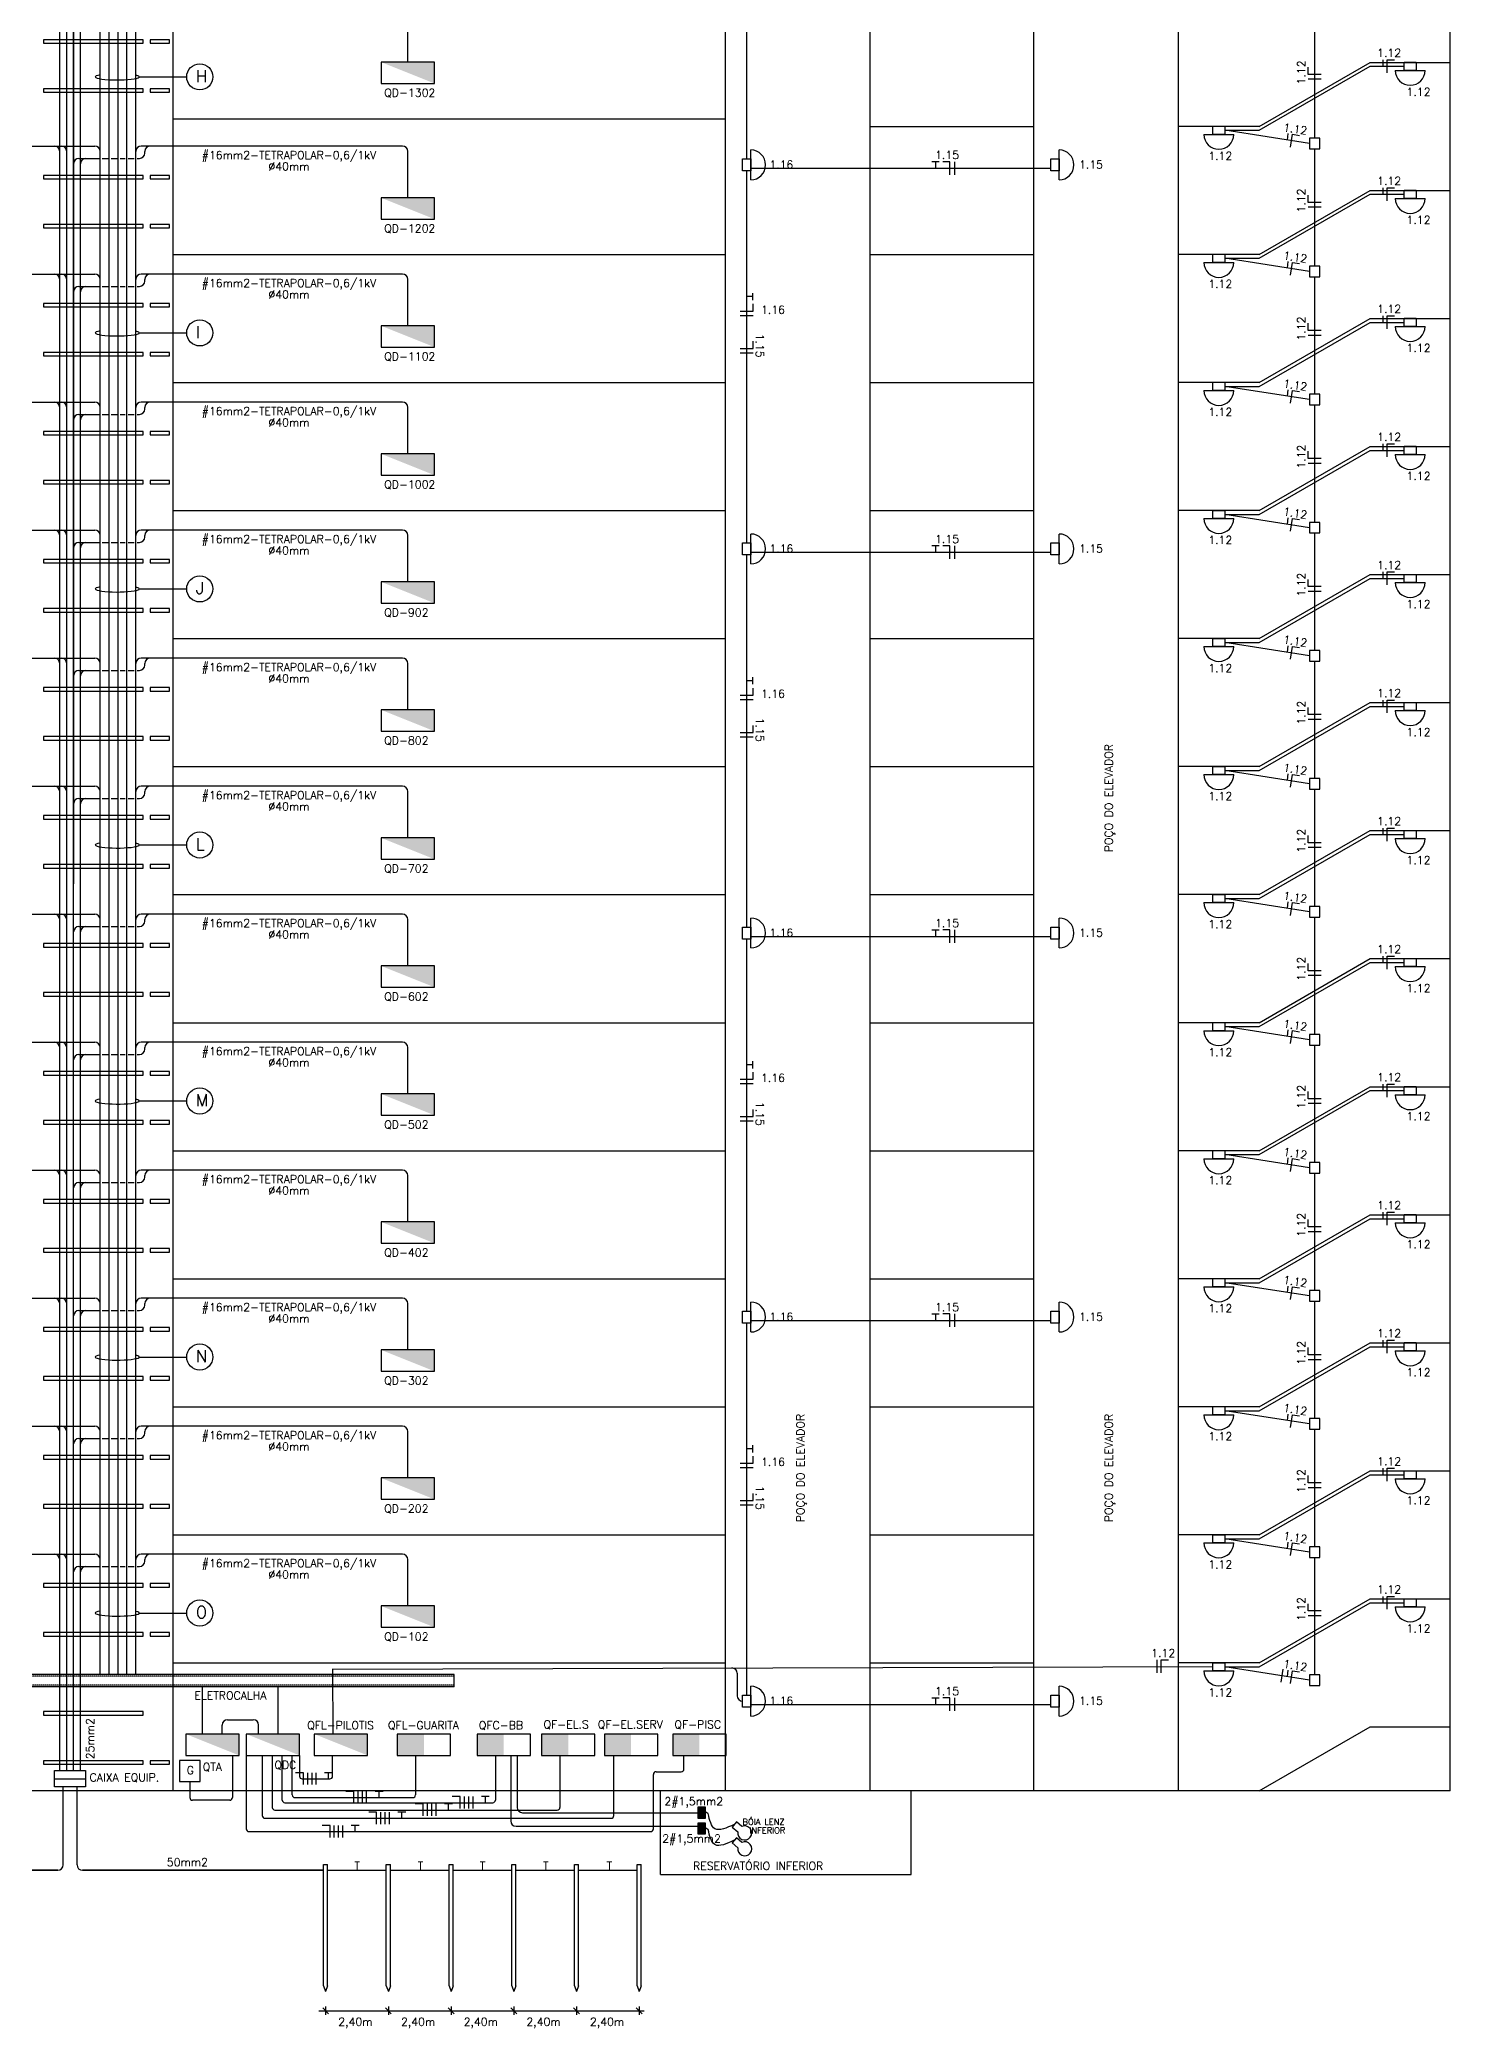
# Model space of a CAD drawing. Header units: millimetres. Extents: x -51529 to -574, y -54954 to 20636.
# Drawn here: x -27025 to -574, y -54954 to -17675 of the extents above; entities that cross this region are included whole.
import ezdxf
from ezdxf.enums import TextEntityAlignment as Align

# ---------------------------------------------------------------- set-up
doc = ezdxf.new("R2010")
doc.units = ezdxf.units.MM
doc.header["$LTSCALE"] = 4
doc.header["$MEASUREMENT"] = 0
doc.linetypes.add('HIDDEN', pattern=[0.375, 0.25, -0.125])
for name, color, linetype in [('BASE', 1, 'CONTINUOUS'), ('ELETRODUTO-ELETRICA', 5, 'CONTINUOUS'), ('FIAÇÃO', 110, 'CONTINUOUS'), ('SIMBOLOGIA', 3, 'CONTINUOUS'), ('SIMBOLOGIA-ELETRICAS', 3, 'CONTINUOUS'), ('TEXTO', 110, 'CONTINUOUS')]:
    doc.layers.add(name, color=color, linetype=linetype)
doc.styles.add('REGUA60', font='SIMPLEX', dxfattribs={"height": 75})
doc.styles.add('ROMANS', font='romans.shx', dxfattribs={"bigfont": '@extfont2.shx'})

# ---------------------------------------------------------------- blocks, each defined once
blk = doc.blocks.new('*U12')
at = {"layer": 'ELETRODUTO-ELETRICA', "ltscale": 0.0001}
blk.add_line((102, -1101), (102, 1101), dxfattribs=at)
at = {"layer": 'TEXTO'}
blk.add_line((-19, 10), (224, 10), dxfattribs=at)
blk.add_lwpolyline([(224, 95), (-19, 95), (-19, 231)], dxfattribs=at)
at = {"layer": 'TEXTO', "style": 'REGUA60'}
blk.add_text('1.12', height=150, rotation=90, dxfattribs=at).set_placement((-74, -94))
blk = doc.blocks.new('*U13')
at = {"layer": 'ELETRODUTO-ELETRICA', "color": 0, "linetype": 'ByBlock', "lineweight": -2, "transparency": 16777216}
for p in [(0, 28806.5496), (0, 26406.0038), (0, 24005.458), (0, 21604.9122), (0, 19204.3664), (0, 16803.8206), (0, 14403.2748), (0, 12002.729), (0, 9602.1832), (0, 7201.6374), (0, 4801.0916), (0, 2400.5458), (0, 0)]:
    blk.add_blockref('*U12', p, dxfattribs=at)
blk = doc.blocks.new('*U16')
at = {"layer": 'TEXTO'}
blk.add_line((21, -164), (-223, -164), dxfattribs=at)
blk.add_lwpolyline([(-223, -78), (21, -78), (21, 57)], dxfattribs=at)
at = {"layer": 'TEXTO', "style": 'REGUA60'}
blk.add_text('1.15', height=150, rotation=270, dxfattribs=at).set_placement((73, 200))
blk = doc.blocks.new('*U17')
at = {"layer": 'ELETRODUTO-ELETRICA', "color": 0, "linetype": 'ByBlock', "lineweight": -2, "transparency": 16777216}
for p in [(0, 21600), (0, 14400), (0, 7200), (0, 0)]:
    blk.add_blockref('*U16', p, dxfattribs=at)

msp = doc.modelspace()

# ---------------------------------------------------------------- hatches: boundary and pattern name
at = {"layer": 'SIMBOLOGIA-ELETRICAS'}
h = msp.add_hatch(color=256, dxfattribs=at)
h.paths.add_polyline_path([(-14681, -50812), (-14612, -50812), (-14612, -51015), (-14681, -51015)])
h.paths.add_polyline_path([(-14612, -50812), (-14543, -50812), (-14543, -51015), (-14612, -51015)])
h = msp.add_hatch(color=256, dxfattribs=at)
h.paths.add_polyline_path([(-14681, -51110), (-14612, -51110), (-14612, -51312), (-14681, -51312)])
h.paths.add_polyline_path([(-14612, -51110), (-14543, -51110), (-14543, -51312), (-14612, -51312)])

# ---------------------------------------------------------------- linework, layer by layer
at = {"layer": 'BASE'}
for p, q in [((-24521, -50502), (-24521, 16698)), ((-14165, -50502), (-14165, 16698)), ((-11453, -50502), (-11453, 16698)), ((-8383, -50502), (-8383, 16698)), ((-5672, -50502), (-5672, 16698)), ((-574, -50502), (-574, 16698)), ((-4155, -19302), (-2077, -18102)), ((-2077, -18102), (-574, -18102)), ((-24521, -19158), (-14165, -19158)), ((-11453, -19302), (-8383, -19302)), ((-4155, -19302), (-5672, -19302)), ((-4155, -21702), (-2077, -20502)), ((-2077, -20502), (-574, -20502)), ((-24521, -21702), (-14165, -21702)), ((-11453, -21702), (-8383, -21702)), ((-4155, -21702), (-5672, -21702)), ((-4155, -24102), (-2077, -22902)), ((-2077, -22902), (-574, -22902)), ((-24521, -24102), (-14165, -24102)), ((-24521, -24102), (-14165, -24102)), ((-11453, -24102), (-8383, -24102)), ((-4155, -24102), (-5672, -24102)), ((-4155, -26502), (-2077, -25302)), ((-2077, -25302), (-574, -25302)), ((-24521, -26502), (-14165, -26502)), ((-11453, -26502), (-8383, -26502)), ((-4155, -26502), (-5672, -26502)), ((-4155, -28902), (-2077, -27702)), ((-2077, -27702), (-574, -27702)), ((-24521, -28902), (-14165, -28902)), ((-24521, -28902), (-14165, -28902)), ((-11453, -28902), (-8383, -28902)), ((-4155, -28902), (-5672, -28902)), ((-4155, -31302), (-2077, -30102)), ((-2077, -30102), (-574, -30102)), ((-24521, -31302), (-14165, -31302)), ((-11453, -31302), (-8383, -31302)), ((-4155, -31302), (-5672, -31302)), ((-4155, -33702), (-2077, -32502)), ((-2077, -32502), (-574, -32502)), ((-24521, -33702), (-14165, -33702)), ((-24521, -33702), (-14165, -33702)), ((-11453, -33702), (-8383, -33702)), ((-4155, -33702), (-5672, -33702)), ((-4155, -36102), (-2077, -34902)), ((-2077, -34902), (-574, -34902)), ((-24521, -36102), (-14165, -36102)), ((-11453, -36102), (-8383, -36102)), ((-4155, -36102), (-5672, -36102)), ((-4155, -38502), (-2077, -37302)), ((-2077, -37302), (-574, -37302)), ((-24521, -38502), (-14165, -38502)), ((-24521, -38502), (-14165, -38502)), ((-11453, -38502), (-8383, -38502)), ((-4155, -38502), (-5672, -38502)), ((-4155, -40902), (-2077, -39702)), ((-2077, -39702), (-574, -39702)), ((-24521, -40902), (-14165, -40902)), ((-11453, -40902), (-8383, -40902)), ((-4155, -40902), (-5672, -40902)), ((-4155, -43302), (-2077, -42102)), ((-2077, -42102), (-574, -42102)), ((-24521, -43302), (-14165, -43302)), ((-11453, -43302), (-8383, -43302)), ((-4155, -43302), (-5672, -43302)), ((-4155, -45702), (-2077, -44502)), ((-2077, -44502), (-574, -44502)), ((-24521, -45702), (-14165, -45702)), ((-11453, -45702), (-8383, -45702)), ((-4155, -45702), (-5672, -45702)), ((-4155, -48102), (-2077, -46902)), ((-2077, -46902), (-574, -46902)), ((-24521, -48102), (-14165, -48102)), ((-11453, -48102), (-8383, -48102)), ((-4155, -48102), (-5672, -48102)), ((-4155, -50502), (-2077, -49302)), ((-2077, -49302), (-574, -49302)), ((-574, -50502), (-41569, -50502)), ((-15382, -52070), (-15382, -50502)), ((-10682, -52070), (-10682, -50502)), ((-15382, -52070), (-10682, -52070))]:
    msp.add_line(p, q, dxfattribs=at)
for points in [[(-26957, -17740), (-25085, -17740), (-25085, -17675), (-26957, -17675)], [(-24953, -17740), (-24591, -17740), (-24591, -17675), (-24953, -17675)], [(-26957, -18659), (-25085, -18659), (-25085, -18594), (-26957, -18594)], [(-24953, -18659), (-24591, -18659), (-24591, -18594), (-24953, -18594)], [(-26957, -20284), (-25085, -20284), (-25085, -20219), (-26957, -20219)], [(-24953, -20284), (-24591, -20284), (-24591, -20219), (-24953, -20219)], [(-26957, -21203), (-25085, -21203), (-25085, -21138), (-26957, -21138)], [(-24953, -21203), (-24591, -21203), (-24591, -21138), (-24953, -21138)], [(-26957, -22684), (-25085, -22684), (-25085, -22619), (-26957, -22619)], [(-24953, -22684), (-24591, -22684), (-24591, -22619), (-24953, -22619)], [(-26957, -23603), (-25085, -23603), (-25085, -23538), (-26957, -23538)], [(-24953, -23603), (-24591, -23603), (-24591, -23538), (-24953, -23538)], [(-26957, -25084), (-25085, -25084), (-25085, -25019), (-26957, -25019)], [(-24953, -25084), (-24591, -25084), (-24591, -25019), (-24953, -25019)], [(-26957, -26003), (-25085, -26003), (-25085, -25938), (-26957, -25938)], [(-24953, -26003), (-24591, -26003), (-24591, -25938), (-24953, -25938)], [(-26957, -27484), (-25085, -27484), (-25085, -27419), (-26957, -27419)], [(-24953, -27484), (-24591, -27484), (-24591, -27419), (-24953, -27419)], [(-26957, -28403), (-25085, -28403), (-25085, -28338), (-26957, -28338)], [(-24953, -28403), (-24591, -28403), (-24591, -28338), (-24953, -28338)], [(-26957, -29884), (-25085, -29884), (-25085, -29819), (-26957, -29819)], [(-24953, -29884), (-24591, -29884), (-24591, -29819), (-24953, -29819)], [(-26957, -30803), (-25085, -30803), (-25085, -30738), (-26957, -30738)], [(-24953, -30803), (-24591, -30803), (-24591, -30738), (-24953, -30738)], [(-26957, -32284), (-25085, -32284), (-25085, -32219), (-26957, -32219)], [(-24953, -32284), (-24591, -32284), (-24591, -32219), (-24953, -32219)], [(-26957, -33203), (-25085, -33203), (-25085, -33138), (-26957, -33138)], [(-24953, -33203), (-24591, -33203), (-24591, -33138), (-24953, -33138)], [(-26957, -34684), (-25085, -34684), (-25085, -34619), (-26957, -34619)], [(-24953, -34684), (-24591, -34684), (-24591, -34619), (-24953, -34619)], [(-26957, -35603), (-25085, -35603), (-25085, -35538), (-26957, -35538)], [(-24953, -35603), (-24591, -35603), (-24591, -35538), (-24953, -35538)], [(-26957, -37084), (-25085, -37084), (-25085, -37019), (-26957, -37019)], [(-24953, -37084), (-24591, -37084), (-24591, -37019), (-24953, -37019)], [(-26957, -38003), (-25085, -38003), (-25085, -37938), (-26957, -37938)], [(-24953, -38003), (-24591, -38003), (-24591, -37938), (-24953, -37938)], [(-26957, -39484), (-25085, -39484), (-25085, -39419), (-26957, -39419)], [(-24953, -39484), (-24591, -39484), (-24591, -39419), (-24953, -39419)], [(-26957, -40403), (-25085, -40403), (-25085, -40338), (-26957, -40338)], [(-24953, -40403), (-24591, -40403), (-24591, -40338), (-24953, -40338)], [(-26957, -41884), (-25085, -41884), (-25085, -41819), (-26957, -41819)], [(-24953, -41884), (-24591, -41884), (-24591, -41819), (-24953, -41819)], [(-26957, -42803), (-25085, -42803), (-25085, -42738), (-26957, -42738)], [(-24953, -42803), (-24591, -42803), (-24591, -42738), (-24953, -42738)], [(-26957, -44284), (-25085, -44284), (-25085, -44219), (-26957, -44219)], [(-24953, -44284), (-24591, -44284), (-24591, -44219), (-24953, -44219)], [(-26957, -45203), (-25085, -45203), (-25085, -45138), (-26957, -45138)], [(-24953, -45203), (-24591, -45203), (-24591, -45138), (-24953, -45138)], [(-26957, -46684), (-25085, -46684), (-25085, -46619), (-26957, -46619)], [(-24953, -46684), (-24591, -46684), (-24591, -46619), (-24953, -46619)], [(-26957, -47603), (-25085, -47603), (-25085, -47538), (-26957, -47538)], [(-24953, -47603), (-24591, -47603), (-24591, -47538), (-24953, -47538)], [(-26957, -49084), (-25085, -49084), (-25085, -49019), (-26957, -49019)], [(-26957, -50003), (-25085, -50003), (-25085, -49938), (-26957, -49938)], [(-24953, -50003), (-24591, -50003), (-24591, -49938), (-24953, -49938)]]:
    msp.add_lwpolyline(points, close=True, dxfattribs=at)
at = {"layer": 'ELETRODUTO-ELETRICA'}
for p, q in [((-25552, -48324), (-25555, 19098)), ((-25395, -48324), (-25395, 18786)), ((-26651, -50123), (-26651, 16122)), ((-26520, -50123), (-26520, 16016)), ((-25892, -48324), (-25892, 13833)), ((-25224, -48324), (-25224, 13833)), ((-26390, -47723), (-26390, 13602)), ((-26260, -50123), (-26260, 13602)), ((-25722, -48324), (-25722, 13702)), ((-26390, -50123), (-26385, 11234)), ((-13769, -12934), (-13769, -19909)), ((-20122, -18094), (-20122, -17223)), ((-31392, -19667), (-25992, -19667)), ((-20222, -19667), (-25124, -19667)), ((-26290, -19898), (-25913, -19898)), ((-25856, -19898), (-25743, -19898)), ((-25686, -19898), (-25573, -19898)), ((-25516, -19898), (-25422, -19898)), ((-25366, -19898), (-25253, -19898)), ((-25198, -19898), (-25154, -19898)), ((-25054, -19798), (-25054, -19767)), ((-20122, -20638), (-20122, -19767)), ((-13769, -20134), (-13769, -27109)), ((-31392, -22067), (-25992, -22067)), ((-26290, -22298), (-25913, -22298)), ((-25856, -22298), (-25743, -22298)), ((-25686, -22298), (-25573, -22298)), ((-25516, -22298), (-25422, -22298)), ((-25366, -22298), (-25253, -22298)), ((-25198, -22298), (-25154, -22298)), ((-20222, -22067), (-25124, -22067)), ((-25054, -22198), (-25054, -22167)), ((-20122, -23038), (-20122, -22167)), ((-31392, -24467), (-25992, -24467)), ((-20222, -24467), (-25124, -24467)), ((-25054, -24598), (-25054, -24567)), ((-20122, -25438), (-20122, -24567)), ((-26290, -24698), (-25913, -24698)), ((-25856, -24698), (-25743, -24698)), ((-25686, -24698), (-25573, -24698)), ((-25516, -24698), (-25422, -24698)), ((-25366, -24698), (-25253, -24698)), ((-25198, -24698), (-25154, -24698)), ((-31392, -26867), (-25992, -26867)), ((-26290, -27098), (-25913, -27098)), ((-25856, -27098), (-25743, -27098)), ((-25686, -27098), (-25573, -27098)), ((-25516, -27098), (-25422, -27098)), ((-25366, -27098), (-25253, -27098)), ((-25198, -27098), (-25154, -27098)), ((-20222, -26867), (-25124, -26867)), ((-25054, -26998), (-25054, -26967)), ((-20122, -27838), (-20122, -26967)), ((-13769, -27334), (-13769, -34309)), ((-31392, -29267), (-25992, -29267)), ((-20222, -29267), (-25124, -29267)), ((-25054, -29398), (-25054, -29367)), ((-20122, -30238), (-20122, -29367)), ((-26290, -29498), (-25913, -29498)), ((-25856, -29498), (-25743, -29498)), ((-25686, -29498), (-25573, -29498)), ((-25516, -29498), (-25422, -29498)), ((-25366, -29498), (-25253, -29498)), ((-25198, -29498), (-25154, -29498)), ((-31392, -31667), (-25992, -31667)), ((-20222, -31667), (-25124, -31667)), ((-26290, -31898), (-25913, -31898)), ((-25856, -31898), (-25743, -31898)), ((-25686, -31898), (-25573, -31898)), ((-25516, -31898), (-25422, -31898)), ((-25366, -31898), (-25253, -31898)), ((-25198, -31898), (-25154, -31898)), ((-25054, -31798), (-25054, -31767)), ((-20122, -32638), (-20122, -31767)), ((-31392, -34067), (-25992, -34067)), ((-20222, -34067), (-25124, -34067)), ((-25054, -34198), (-25054, -34167)), ((-20122, -35038), (-20122, -34167)), ((-26290, -34298), (-25913, -34298)), ((-25856, -34298), (-25743, -34298)), ((-25686, -34298), (-25573, -34298)), ((-25516, -34298), (-25422, -34298)), ((-25366, -34298), (-25253, -34298)), ((-25198, -34298), (-25154, -34298)), ((-13769, -34534), (-13769, -41509)), ((-31392, -36467), (-25992, -36467)), ((-20222, -36467), (-25124, -36467)), ((-26290, -36698), (-25913, -36698)), ((-25856, -36698), (-25743, -36698)), ((-25686, -36698), (-25573, -36698)), ((-25516, -36698), (-25422, -36698)), ((-25366, -36698), (-25253, -36698)), ((-25198, -36698), (-25154, -36698)), ((-25054, -36598), (-25054, -36567)), ((-20122, -37438), (-20122, -36567)), ((-31392, -38867), (-25992, -38867)), ((-26290, -39098), (-25913, -39098)), ((-25856, -39098), (-25743, -39098)), ((-25686, -39098), (-25573, -39098)), ((-25516, -39098), (-25422, -39098)), ((-25366, -39098), (-25253, -39098)), ((-25198, -39098), (-25154, -39098)), ((-20222, -38867), (-25124, -38867)), ((-25054, -38998), (-25054, -38967)), ((-20122, -39838), (-20122, -38967)), ((-31392, -41267), (-25992, -41267)), ((-20222, -41267), (-25124, -41267)), ((-25054, -41398), (-25054, -41367)), ((-20122, -42238), (-20122, -41367)), ((-26290, -41498), (-25913, -41498)), ((-25856, -41498), (-25743, -41498)), ((-25686, -41498), (-25573, -41498)), ((-25516, -41498), (-25422, -41498)), ((-25366, -41498), (-25253, -41498)), ((-25198, -41498), (-25154, -41498)), ((-13769, -41734), (-13769, -48709)), ((-31392, -43667), (-25992, -43667)), ((-26290, -43898), (-25913, -43898)), ((-25856, -43898), (-25743, -43898)), ((-25686, -43898), (-25573, -43898)), ((-25516, -43898), (-25422, -43898)), ((-25366, -43898), (-25253, -43898)), ((-25198, -43898), (-25154, -43898)), ((-20222, -43667), (-25124, -43667)), ((-25054, -43798), (-25054, -43767)), ((-20122, -44638), (-20122, -43767)), ((-31392, -46067), (-25992, -46067)), ((-20222, -46067), (-25124, -46067)), ((-25054, -46198), (-25054, -46167)), ((-20122, -47038), (-20122, -46167)), ((-26290, -46298), (-25913, -46298)), ((-25856, -46298), (-25743, -46298)), ((-25686, -46298), (-25573, -46298)), ((-25516, -46298), (-25422, -46298)), ((-25366, -46298), (-25253, -46298)), ((-25198, -46298), (-25154, -46298)), ((-5026, -48178), (-21528, -48227)), ((-23970, -49438), (-23970, -48554)), ((-22554, -49438), (-22554, -48554)), ((-23503, -49170), (-23020, -49170)), ((-23603, -49438), (-23603, -49270)), ((-22920, -49438), (-22920, -49270)), ((-23412, -49838), (-23412, -50630)), ((-23153, -49838), (-23153, -51218)), ((-22851, -49838), (-22851, -50968)), ((-22664, -49838), (-22664, -50813)), ((-22477, -50676), (-22477, -49838)), ((-22290, -50581), (-22290, -49838)), ((-22153, -49838), (-22153, -50228)), ((-21534, -50228), (-21534, -49838)), ((-19978, -49838), (-19978, -50581)), ((-18481, -49838), (-18481, -50676)), ((-18193, -49838), (-18193, -51068)), ((-18072, -49838), (-18072, -50814)), ((-17271, -49838), (-17271, -50813)), ((-16259, -50968), (-16259, -49838)), ((-14945, -50096), (-14945, -49838)), ((-22103, -50278), (-21584, -50278)), ((-18193, -50135), (-18193, -51068)), ((-15518, -51218), (-15518, -50196)), ((-15468, -50146), (-14995, -50146)), ((-26586, -51892), (-26586, -50428)), ((-26325, -51892), (-26325, -50428)), ((-24211, -50331), (-24211, -50630)), ((-23462, -50680), (-24161, -50680)), ((-22240, -50631), (-20028, -50631)), ((-22801, -51018), (-16309, -51018)), ((-22614, -50863), (-17321, -50863)), ((-22427, -50726), (-18531, -50726)), ((-17972, -50914), (-14681, -50914)), ((-23103, -51268), (-15568, -51268)), ((-18093, -51168), (-14681, -51168)), ((-29694, -51992), (-26686, -51992)), ((-26686, -51992), (-29694, -51992)), ((-26225, -51992), (-21702, -51992)), ((-21702, -51992), (-26225, -51992)), ((-21626, -51992), (-20526, -51992)), ((-20450, -51992), (-19350, -51992)), ((-19274, -51992), (-18174, -51992)), ((-18097, -51992), (-16997, -51992)), ((-16921, -51992), (-15821, -51992))]:
    msp.add_line(p, q, dxfattribs=at)
at = {"layer": 'ELETRODUTO-ELETRICA', "ltscale": 0.0001}
for p, q in [((-3214, -19620), (-4801, -19372)), ((-13693, -20084), (-8064, -20084)), ((-3214, -22021), (-4801, -21772)), ((-3214, -24421), (-4801, -24173)), ((-3214, -26822), (-4801, -26573)), ((-13693, -27284), (-8064, -27284)), ((-3214, -29222), (-4801, -28974)), ((-3214, -31623), (-4801, -31374)), ((-3214, -34023), (-4801, -33775)), ((-13693, -34484), (-8064, -34484)), ((-3214, -36424), (-4801, -36176)), ((-3214, -38824), (-4801, -38576)), ((-3214, -41225), (-4801, -40977)), ((-13693, -41684), (-8064, -41684)), ((-3214, -43625), (-4801, -43377)), ((-3214, -46026), (-4801, -45778)), ((-21525, -49438), (-21528, -48219)), ((-13945, -48300), (-13945, -48721)), ((-3214, -48427), (-4801, -48178)), ((-13693, -48884), (-8064, -48884))]:
    msp.add_line(p, q, dxfattribs=at)
for points in [[(-4801, -19372), (-4155, -19372), (-2077, -18172), (-1438, -18172)], [(-4801, -21772), (-4155, -21772), (-2077, -20572), (-1438, -20572)], [(-4801, -24173), (-4155, -24173), (-2077, -22973), (-1438, -22973)], [(-4801, -26573), (-4155, -26573), (-2077, -25373), (-1438, -25373)], [(-4801, -28974), (-4155, -28974), (-2077, -27774), (-1438, -27774)], [(-4801, -31374), (-4155, -31374), (-2077, -30174), (-1438, -30174)], [(-4801, -33775), (-4155, -33775), (-2077, -32575), (-1438, -32575)], [(-4801, -36176), (-4155, -36176), (-2077, -34976), (-1438, -34976)], [(-4801, -38576), (-4155, -38576), (-2077, -37376), (-1438, -37376)], [(-4801, -40977), (-4155, -40977), (-2077, -39777), (-1438, -39777)], [(-4801, -43377), (-4155, -43377), (-2077, -42177), (-1438, -42177)], [(-4801, -45778), (-4155, -45778), (-2077, -44578), (-1438, -44578)], [(-4801, -48178), (-4155, -48178), (-2077, -46978), (-1438, -46978)]]:
    msp.add_lwpolyline(points, dxfattribs=at)
at = {"layer": 'ELETRODUTO-ELETRICA'}
for centre, radius, start, end in [((-26751, -19767), 100, 0, 90), ((-26620, -19767), 100, 0, 90), ((-25992, -19767), 100, 0, 90), ((-25124, -19767), 100, 90, 180), ((-24954, -19767), 100, 90, 180), ((-20222, -19767), 100, 0, 90), ((-26290, -19998), 100, 90, 180), ((-26160, -19998), 100, 90, 180), ((-25154, -19798), 100, 270, 0), ((-26751, -22167), 100, 0, 90), ((-26620, -22167), 100, 0, 90), ((-26290, -22398), 100, 90, 180), ((-26160, -22398), 100, 90, 180), ((-25992, -22167), 100, 0, 90), ((-25124, -22167), 100, 90, 180), ((-25154, -22198), 100, 270, 0), ((-24954, -22167), 100, 90, 180), ((-20222, -22167), 100, 0, 90), ((-26751, -24567), 100, 0, 90), ((-26620, -24567), 100, 0, 90), ((-25992, -24567), 100, 0, 90), ((-25124, -24567), 100, 90, 180), ((-25154, -24598), 100, 270, 0), ((-24954, -24567), 100, 90, 180), ((-20222, -24567), 100, 0, 90), ((-26290, -24798), 100, 90, 180), ((-26160, -24798), 100, 90, 180), ((-26751, -26967), 100, 0, 90), ((-26620, -26967), 100, 0, 90), ((-26290, -27198), 100, 90, 180), ((-26160, -27198), 100, 90, 180), ((-25992, -26967), 100, 0, 90), ((-25124, -26967), 100, 90, 180), ((-25154, -26998), 100, 270, 0), ((-24954, -26967), 100, 90, 180), ((-20222, -26967), 100, 0, 90), ((-26751, -29367), 100, 0, 90), ((-26620, -29367), 100, 0, 90), ((-25992, -29367), 100, 0, 90), ((-25124, -29367), 100, 90, 180), ((-25154, -29398), 100, 270, 0), ((-24954, -29367), 100, 90, 180), ((-20222, -29367), 100, 0, 90), ((-26290, -29598), 100, 90, 180), ((-26160, -29598), 100, 90, 180), ((-26751, -31767), 100, 0, 90), ((-26620, -31767), 100, 0, 90), ((-25992, -31767), 100, 0, 90), ((-25124, -31767), 100, 90, 180), ((-24954, -31767), 100, 90, 180), ((-20222, -31767), 100, 0, 90), ((-26290, -31998), 100, 90, 180), ((-26160, -31998), 100, 90, 180), ((-25154, -31798), 100, 270, 0), ((-26751, -34167), 100, 0, 90), ((-26620, -34167), 100, 0, 90), ((-25992, -34167), 100, 0, 90), ((-25124, -34167), 100, 90, 180), ((-25154, -34198), 100, 270, 0), ((-24954, -34167), 100, 90, 180), ((-20222, -34167), 100, 0, 90), ((-26290, -34398), 100, 90, 180), ((-26160, -34398), 100, 90, 180), ((-26751, -36567), 100, 0, 90), ((-26620, -36567), 100, 0, 90), ((-25992, -36567), 100, 0, 90), ((-25124, -36567), 100, 90, 180), ((-24954, -36567), 100, 90, 180), ((-20222, -36567), 100, 0, 90), ((-26290, -36798), 100, 90, 180), ((-26160, -36798), 100, 90, 180), ((-25154, -36598), 100, 270, 0), ((-26751, -38967), 100, 0, 90), ((-26620, -38967), 100, 0, 90), ((-26290, -39198), 100, 90, 180), ((-26160, -39198), 100, 90, 180), ((-25992, -38967), 100, 0, 90), ((-25124, -38967), 100, 90, 180), ((-25154, -38998), 100, 270, 0), ((-24954, -38967), 100, 90, 180), ((-20222, -38967), 100, 0, 90), ((-26751, -41367), 100, 0, 90), ((-26620, -41367), 100, 0, 90), ((-25992, -41367), 100, 0, 90), ((-25124, -41367), 100, 90, 180), ((-24954, -41367), 100, 90, 180), ((-20222, -41367), 100, 0, 90), ((-26290, -41598), 100, 90, 180), ((-26160, -41598), 100, 90, 180), ((-25154, -41398), 100, 270, 0), ((-26751, -43767), 100, 0, 90), ((-26620, -43767), 100, 0, 90), ((-26290, -43998), 100, 90, 180), ((-26160, -43998), 100, 90, 180), ((-25992, -43767), 100, 0, 90), ((-25124, -43767), 100, 90, 180), ((-25154, -43798), 100, 270, 0), ((-24954, -43767), 100, 90, 180), ((-20222, -43767), 100, 0, 90), ((-26751, -46167), 100, 0, 90), ((-26620, -46167), 100, 0, 90), ((-25992, -46167), 100, 0, 90), ((-25124, -46167), 100, 90, 180), ((-25154, -46198), 100, 270, 0), ((-24954, -46167), 100, 90, 180), ((-20222, -46167), 100, 0, 90), ((-26290, -46398), 100, 90, 180), ((-26160, -46398), 100, 90, 180), ((-14045, -48300), 100, 0, 90), ((-13845, -48721), 100, 180, 270), ((-23503, -49270), 100, 90, 180), ((-23020, -49270), 100, 0, 90), ((-22103, -50228), 50, 180, 270), ((-21584, -50228), 50, 270, 0), ((-15468, -50196), 50, 90, 180), ((-14995, -50096), 50, 270, 0), ((-24161, -50630), 50, 180, 270), ((-23462, -50630), 50, 270, 0), ((-22427, -50676), 50, 180, 270), ((-22240, -50581), 50, 180, 270), ((-20028, -50581), 50, 270, 0), ((-18531, -50676), 50, 270, 0), ((-22801, -50968), 50, 180, 270), ((-22614, -50813), 50, 180, 270), ((-18093, -51068), 100, 180, 270), ((-17972, -50814), 100, 180, 270), ((-17321, -50813), 50, 270, 0), ((-16309, -50968), 50, 270, 0), ((-23103, -51218), 50, 180, 270), ((-15568, -51218), 50, 270, 0), ((-26686, -51892), 100, 270, 0), ((-26225, -51892), 100, 180, 270)]:
    msp.add_arc(centre, radius, start, end, dxfattribs=at)
at = {"layer": 'FIAÇÃO'}
for p, q in [((-22079, -50163), (-22228, -50163)), ((-22079, -50386), (-22079, -50163)), ((-22079, -50386), (-22079, -50163)), ((-21999, -50386), (-21999, -50163)), ((-21919, -50386), (-21919, -50163)), ((-21839, -50386), (-21839, -50163)), ((-21532, -50163), (-21682, -50163)), ((-21607, -50278), (-21607, -50163)), ((-21134, -50516), (-21284, -50516)), ((-21134, -50739), (-21134, -50516)), ((-21134, -50739), (-21134, -50516)), ((-21055, -50739), (-21055, -50516)), ((-20975, -50739), (-20975, -50516)), ((-20895, -50739), (-20895, -50516)), ((-20588, -50516), (-20738, -50516)), ((-20663, -50631), (-20663, -50516)), ((-19140, -50611), (-19290, -50611)), ((-19140, -50834), (-19140, -50611)), ((-19140, -50834), (-19140, -50611)), ((-19060, -50834), (-19060, -50611)), ((-18980, -50834), (-18980, -50611)), ((-18900, -50834), (-18900, -50611)), ((-18594, -50611), (-18743, -50611)), ((-18669, -50726), (-18669, -50611)), ((-20707, -50904), (-20856, -50904)), ((-20707, -51127), (-20707, -50904)), ((-20707, -51127), (-20707, -50904)), ((-20627, -51127), (-20627, -50904)), ((-20547, -51127), (-20547, -50904)), ((-20467, -51127), (-20467, -50904)), ((-20161, -50904), (-20310, -50904)), ((-20235, -51018), (-20235, -50904)), ((-19833, -50748), (-19982, -50748)), ((-19833, -50971), (-19833, -50748)), ((-19833, -50971), (-19833, -50748)), ((-19753, -50971), (-19753, -50748)), ((-19673, -50971), (-19673, -50748)), ((-19593, -50971), (-19593, -50748)), ((-19287, -50748), (-19436, -50748)), ((-19362, -50863), (-19362, -50748)), ((-21581, -51153), (-21730, -51153)), ((-21581, -51376), (-21581, -51153)), ((-21581, -51376), (-21581, -51153)), ((-21501, -51376), (-21501, -51153)), ((-21421, -51376), (-21421, -51153)), ((-21341, -51376), (-21341, -51153)), ((-21035, -51153), (-21184, -51153)), ((-21109, -51268), (-21109, -51153))]:
    msp.add_line(p, q, dxfattribs=at)
at = {"layer": 'SIMBOLOGIA', "color": 110, "linetype": 'HIDDEN'}
for p, q in [((-19255, -48354), (-34792, -48354)), ((-19255, -48524), (-34792, -48524))]:
    msp.add_line(p, q, dxfattribs=at)
at = {"layer": 'SIMBOLOGIA-ELETRICAS'}
for p, q in [((-1605, -18248), (-1045, -18248)), ((-13693, -20301), (-13693, -19741)), ((-7911, -20301), (-7911, -19741)), ((-5194, -19448), (-4634, -19448)), ((-1605, -20649), (-1045, -20649)), ((-5194, -21849), (-4634, -21849)), ((-1605, -23049), (-1045, -23049)), ((-5194, -24249), (-4634, -24249)), ((-1605, -25450), (-1045, -25450)), ((-5194, -26650), (-4634, -26650)), ((-13693, -27501), (-13693, -26941)), ((-7911, -27501), (-7911, -26941)), ((-1605, -27850), (-1045, -27850)), ((-5194, -29050), (-4634, -29050)), ((-1605, -30251), (-1045, -30251)), ((-5194, -31451), (-4634, -31451)), ((-1605, -32652), (-1045, -32652)), ((-5194, -33852), (-4634, -33852)), ((-13693, -34701), (-13693, -34141)), ((-7911, -34701), (-7911, -34141)), ((-1605, -35052), (-1045, -35052)), ((-5194, -36252), (-4634, -36252)), ((-1605, -37453), (-1045, -37453)), ((-5194, -38653), (-4634, -38653)), ((-1605, -39853), (-1045, -39853)), ((-13693, -41901), (-13693, -41341)), ((-7911, -41901), (-7911, -41341)), ((-5194, -41053), (-4634, -41053)), ((-1605, -42254), (-1045, -42254)), ((-5194, -43454), (-4634, -43454)), ((-1605, -44654), (-1045, -44654)), ((-5194, -45854), (-4634, -45854)), ((-1605, -47055), (-1045, -47055)), ((-5194, -48255), (-4634, -48255)), ((-13693, -49101), (-13693, -48541)), ((-7911, -49101), (-7911, -48541)), ((-26746, -50276), (-26165, -50276)), ((-21702, -54161), (-21702, -51885)), ((-21702, -51885), (-21626, -51885)), ((-21626, -54161), (-21626, -51885)), ((-20526, -54161), (-20526, -51885)), ((-20526, -51885), (-20450, -51885)), ((-20450, -54161), (-20450, -51885)), ((-19350, -54161), (-19350, -51885)), ((-19350, -51885), (-19274, -51885)), ((-19274, -54161), (-19274, -51885)), ((-18174, -54161), (-18174, -51885)), ((-18174, -51885), (-18097, -51885)), ((-18097, -54161), (-18097, -51885)), ((-16997, -54161), (-16997, -51885)), ((-16997, -51885), (-16921, -51885)), ((-16921, -54161), (-16921, -51885)), ((-15821, -54161), (-15821, -51885)), ((-15821, -51885), (-15745, -51885)), ((-15745, -54161), (-15745, -51885)), ((-21702, -54161), (-21664, -54266)), ((-21626, -54161), (-21664, -54266)), ((-20526, -54161), (-20488, -54266)), ((-20450, -54161), (-20488, -54266)), ((-19350, -54161), (-19312, -54266)), ((-19274, -54161), (-19312, -54266)), ((-18174, -54161), (-18135, -54266)), ((-18097, -54161), (-18135, -54266)), ((-16997, -54161), (-16959, -54266)), ((-16921, -54161), (-16959, -54266)), ((-15821, -54161), (-15783, -54266)), ((-15745, -54161), (-15783, -54266))]:
    msp.add_line(p, q, dxfattribs=at)
at = {"layer": 'SIMBOLOGIA-ELETRICAS', "color": 115}
for p, q in [((-19255, -48324), (-34792, -48324)), ((-19255, -48554), (-19255, -48324)), ((-19255, -48554), (-34792, -48554))]:
    msp.add_line(p, q, dxfattribs=at)
at = {"layer": 'SIMBOLOGIA-ELETRICAS'}
for points in [[(-19622, -18494), (-19622, -18094), (-20622, -18094), (-20622, -18494)], [(-1438, -18248), (-1438, -18095), (-1213, -18095), (-1213, -18248)], [(-5026, -19448), (-5026, -19295), (-4801, -19295), (-4801, -19448)], [(-13693, -20134), (-13846, -20134), (-13846, -19909), (-13693, -19909)], [(-7911, -20134), (-8064, -20134), (-8064, -19909), (-7911, -19909)], [(-1438, -20649), (-1438, -20496), (-1213, -20496), (-1213, -20649)], [(-19622, -21038), (-19622, -20638), (-20622, -20638), (-20622, -21038)], [(-5026, -21849), (-5026, -21696), (-4801, -21696), (-4801, -21849)], [(-19622, -23438), (-19622, -23038), (-20622, -23038), (-20622, -23438)], [(-1438, -23049), (-1438, -22896), (-1213, -22896), (-1213, -23049)], [(-5026, -24249), (-5026, -24096), (-4801, -24096), (-4801, -24249)], [(-1438, -25450), (-1438, -25297), (-1213, -25297), (-1213, -25450)], [(-19622, -25838), (-19622, -25438), (-20622, -25438), (-20622, -25838)], [(-5026, -26650), (-5026, -26497), (-4801, -26497), (-4801, -26650)], [(-13693, -27334), (-13846, -27334), (-13846, -27109), (-13693, -27109)], [(-7911, -27334), (-8064, -27334), (-8064, -27109), (-7911, -27109)], [(-19622, -28238), (-19622, -27838), (-20622, -27838), (-20622, -28238)], [(-1438, -27850), (-1438, -27697), (-1213, -27697), (-1213, -27850)], [(-5026, -29050), (-5026, -28897), (-4801, -28897), (-4801, -29050)], [(-1438, -30251), (-1438, -30098), (-1213, -30098), (-1213, -30251)], [(-19622, -30638), (-19622, -30238), (-20622, -30238), (-20622, -30638)], [(-5026, -31451), (-5026, -31298), (-4801, -31298), (-4801, -31451)], [(-19622, -33038), (-19622, -32638), (-20622, -32638), (-20622, -33038)], [(-1438, -32652), (-1438, -32499), (-1213, -32499), (-1213, -32652)], [(-5026, -33852), (-5026, -33699), (-4801, -33699), (-4801, -33852)], [(-13693, -34534), (-13846, -34534), (-13846, -34309), (-13693, -34309)], [(-7911, -34534), (-8064, -34534), (-8064, -34309), (-7911, -34309)], [(-19622, -35438), (-19622, -35038), (-20622, -35038), (-20622, -35438)], [(-1438, -35052), (-1438, -34899), (-1213, -34899), (-1213, -35052)], [(-5026, -36252), (-5026, -36099), (-4801, -36099), (-4801, -36252)], [(-19622, -37838), (-19622, -37438), (-20622, -37438), (-20622, -37838)], [(-1438, -37453), (-1438, -37300), (-1213, -37300), (-1213, -37453)], [(-5026, -38653), (-5026, -38500), (-4801, -38500), (-4801, -38653)], [(-19622, -40238), (-19622, -39838), (-20622, -39838), (-20622, -40238)], [(-1438, -39853), (-1438, -39700), (-1213, -39700), (-1213, -39853)], [(-5026, -41053), (-5026, -40900), (-4801, -40900), (-4801, -41053)], [(-13693, -41734), (-13846, -41734), (-13846, -41509), (-13693, -41509)], [(-7911, -41734), (-8064, -41734), (-8064, -41509), (-7911, -41509)], [(-1438, -42254), (-1438, -42101), (-1213, -42101), (-1213, -42254)], [(-19622, -42638), (-19622, -42238), (-20622, -42238), (-20622, -42638)], [(-5026, -43454), (-5026, -43301), (-4801, -43301), (-4801, -43454)], [(-19622, -45038), (-19622, -44638), (-20622, -44638), (-20622, -45038)], [(-1438, -44654), (-1438, -44501), (-1213, -44501), (-1213, -44654)], [(-5026, -45854), (-5026, -45701), (-4801, -45701), (-4801, -45854)], [(-1438, -47055), (-1438, -46902), (-1213, -46902), (-1213, -47055)], [(-19622, -47438), (-19622, -47038), (-20622, -47038), (-20622, -47438)], [(-5026, -48255), (-5026, -48102), (-4801, -48102), (-4801, -48255)], [(-13693, -48934), (-13846, -48934), (-13846, -48709), (-13693, -48709)], [(-7911, -48934), (-8064, -48934), (-8064, -48709), (-7911, -48709)], [(-23287, -49838), (-23287, -49438), (-24287, -49438), (-24287, -49838)], [(-22153, -49838), (-22153, -49438), (-23153, -49438), (-23153, -49838)], [(-20878, -49838), (-20878, -49438), (-21878, -49438), (-21878, -49838)], [(-19320, -49838), (-19320, -49438), (-20320, -49438), (-20320, -49838)], [(-17823, -49838), (-17823, -49438), (-18823, -49438), (-18823, -49838)], [(-16613, -49838), (-16613, -49438), (-17613, -49438), (-17613, -49838)], [(-15435, -49838), (-15435, -49438), (-16435, -49438), (-16435, -49838)], [(-14154, -49838), (-14154, -49438), (-15154, -49438), (-15154, -49838)], [(-26746, -50428), (-26746, -50123), (-26165, -50123), (-26165, -50428)], [(-14681, -51015), (-14543, -51015), (-14543, -50812), (-14681, -50812)], [(-14681, -51312), (-14543, -51312), (-14543, -51110), (-14681, -51110)]]:
    msp.add_lwpolyline(points, close=True, dxfattribs=at)
at = {"layer": 'SIMBOLOGIA-ELETRICAS', "color": 110}
for points in [[(-3019, -19720), (-3019, -19520), (-3214, -19520), (-3214, -19720)], [(-3019, -22120), (-3019, -21921), (-3214, -21921), (-3214, -22120)], [(-3019, -24521), (-3019, -24321), (-3214, -24321), (-3214, -24521)], [(-3019, -26921), (-3019, -26722), (-3214, -26722), (-3214, -26921)], [(-3019, -29322), (-3019, -29122), (-3214, -29122), (-3214, -29322)], [(-3019, -31723), (-3019, -31523), (-3214, -31523), (-3214, -31723)], [(-3019, -34123), (-3019, -33924), (-3214, -33924), (-3214, -34123)], [(-3019, -36524), (-3019, -36324), (-3214, -36324), (-3214, -36524)], [(-3019, -38924), (-3019, -38725), (-3214, -38725), (-3214, -38924)], [(-3019, -41325), (-3019, -41125), (-3214, -41125), (-3214, -41325)], [(-3019, -43725), (-3019, -43526), (-3214, -43526), (-3214, -43725)], [(-3019, -46126), (-3019, -45926), (-3214, -45926), (-3214, -46126)], [(-3019, -48526), (-3019, -48327), (-3214, -48327), (-3214, -48526)], [(-24016, -50331), (-24016, -49932), (-24406, -49932), (-24406, -50331)]]:
    msp.add_lwpolyline(points, close=True, dxfattribs=at)
at = {"layer": 'SIMBOLOGIA-ELETRICAS'}
for points in [[(-13857, -51172), (-13962, -51085), (-14042, -51183), (-13934, -51271)], [(-13857, -51469), (-13962, -51383), (-14042, -51480), (-13934, -51569)]]:
    msp.add_lwpolyline(points, dxfattribs=at)
for centre, radius, start, end in [((-1325, -18248), 280, 180, 0), ((-13693, -20021), 280, 270, 90), ((-7911, -20021), 280, 270, 90), ((-4914, -19448), 280, 180, 0), ((-1325, -20649), 280, 180, 0), ((-4914, -21849), 280, 180, 0), ((-1325, -23049), 280, 180, 0), ((-4914, -24249), 280, 180, 0), ((-1325, -25450), 280, 180, 0), ((-4914, -26650), 280, 180, 0), ((-13693, -27221), 280, 270, 90), ((-7911, -27221), 280, 270, 90), ((-1325, -27850), 280, 180, 0), ((-4914, -29050), 280, 180, 0), ((-1325, -30251), 280, 180, 0), ((-4914, -31451), 280, 180, 0), ((-1325, -32652), 280, 180, 0), ((-4914, -33852), 280, 180, 0), ((-13693, -34421), 280, 270, 90), ((-7911, -34421), 280, 270, 90), ((-1325, -35052), 280, 180, 0), ((-4914, -36252), 280, 180, 0), ((-1325, -37453), 280, 180, 0), ((-4914, -38653), 280, 180, 0), ((-1325, -39853), 280, 180, 0), ((-13693, -41621), 280, 270, 90), ((-7911, -41621), 280, 270, 90), ((-4914, -41053), 280, 180, 0), ((-1325, -42254), 280, 180, 0), ((-4914, -43454), 280, 180, 0), ((-1325, -44654), 280, 180, 0), ((-4914, -45854), 280, 180, 0), ((-1325, -47055), 280, 180, 0), ((-4914, -48255), 280, 180, 0), ((-13693, -48821), 280, 270, 90), ((-7911, -48821), 280, 270, 90), ((-13804, -51293), 132, 170.7877, 113.7904), ((-13804, -51590), 132, 170.7877, 113.7904)]:
    msp.add_arc(centre, radius, start, end, dxfattribs=at)
for points in [[(-14491, -50930), (-14534, -50906), (-14647, -50897)], [(-14002, -51134), (-14364, -51214), (-14491, -50930)], [(-14491, -51227), (-14534, -51203), (-14647, -51194)], [(-14002, -51431), (-14364, -51512), (-14491, -51227)]]:
    msp.add_spline(points, degree=3, dxfattribs=at)
for points in [[(-19622, -18494), (-20622, -18094), (-19622, -18094)], [(-19622, -21038), (-20622, -20638), (-19622, -20638)], [(-19622, -23438), (-20622, -23038), (-19622, -23038)], [(-19622, -25838), (-20622, -25438), (-19622, -25438)], [(-19622, -28238), (-20622, -27838), (-19622, -27838)], [(-19622, -30638), (-20622, -30238), (-19622, -30238)], [(-19622, -33038), (-20622, -32638), (-19622, -32638)], [(-19622, -35438), (-20622, -35038), (-19622, -35038)], [(-19622, -37838), (-20622, -37438), (-19622, -37438)], [(-19622, -40238), (-20622, -39838), (-19622, -39838)], [(-19622, -42638), (-20622, -42238), (-19622, -42238)], [(-19622, -45038), (-20622, -44638), (-19622, -44638)], [(-19622, -47438), (-20622, -47038), (-19622, -47038)], [(-23287, -49838), (-24287, -49438), (-23287, -49438)], [(-22153, -49838), (-23153, -49438), (-22153, -49438)], [(-20878, -49838), (-21878, -49438), (-20878, -49438)], [(-20320, -49838), (-20320, -49438), (-19820, -49838), (-19820, -49438)], [(-18823, -49838), (-18823, -49438), (-18323, -49838), (-18323, -49438)], [(-17613, -49838), (-17613, -49438), (-17113, -49838), (-17113, -49438)], [(-16435, -49838), (-16435, -49438), (-15935, -49838), (-15935, -49438)], [(-15154, -49838), (-15154, -49438), (-14654, -49838), (-14654, -49438)]]:
    msp.add_solid(points, dxfattribs=at)
at = {"layer": 'TEXTO'}
for p, q in [((-1841, -18050), (-1841, -18172)), ((-25158, -18370), (-24269, -18370)), ((-3617, -19434), (-3635, -19554)), ((-10161, -19965), (-10296, -19965)), ((-10228, -19965), (-10228, -20084)), ((-9871, -19962), (-9871, -20206)), ((-1841, -20451), (-1841, -20572)), ((-3617, -21834), (-3635, -21955)), ((-13651, -22491), (-13769, -22491)), ((-13651, -22559), (-13651, -22424)), ((-13648, -22849), (-13891, -22849)), ((-1841, -22851), (-1841, -22973)), ((-25158, -23170), (-24269, -23170)), ((-3617, -24235), (-3635, -24355)), ((-1841, -25252), (-1841, -25373)), ((-3617, -26635), (-3635, -26756)), ((-10161, -27165), (-10296, -27165)), ((-10228, -27165), (-10228, -27284)), ((-9871, -27162), (-9871, -27406)), ((-1841, -27652), (-1841, -27774)), ((-25158, -27970), (-24269, -27970)), ((-3617, -29036), (-3635, -29156)), ((-13651, -29691), (-13769, -29691)), ((-13651, -29759), (-13651, -29624)), ((-13648, -30049), (-13891, -30049)), ((-1841, -30053), (-1841, -30174)), ((-3617, -31437), (-3635, -31557)), ((-25158, -32770), (-24269, -32770)), ((-1841, -32453), (-1841, -32575)), ((-3617, -33837), (-3635, -33957)), ((-10161, -34365), (-10296, -34365)), ((-10228, -34365), (-10228, -34484)), ((-9871, -34362), (-9871, -34606)), ((-1841, -34854), (-1841, -34976)), ((-3617, -36238), (-3635, -36358)), ((-13651, -36891), (-13769, -36891)), ((-13651, -36959), (-13651, -36824)), ((-13648, -37249), (-13891, -37249)), ((-1841, -37254), (-1841, -37376)), ((-25158, -37570), (-24269, -37570)), ((-3617, -38638), (-3635, -38758)), ((-1841, -39655), (-1841, -39777)), ((-3617, -41039), (-3635, -41159)), ((-10161, -41565), (-10296, -41565)), ((-10228, -41565), (-10228, -41684)), ((-9871, -41562), (-9871, -41806)), ((-1841, -42056), (-1841, -42177)), ((-25158, -42370), (-24269, -42370)), ((-3617, -43439), (-3635, -43560)), ((-13651, -44091), (-13769, -44091)), ((-13651, -44159), (-13651, -44024)), ((-13648, -44449), (-13891, -44449)), ((-1841, -44456), (-1841, -44578)), ((-3617, -45840), (-3635, -45960)), ((-1841, -46857), (-1841, -46978)), ((-25158, -47170), (-24269, -47170)), ((-6078, -48050), (-6078, -48293)), ((-3714, -48225), (-3752, -48466)), ((-3617, -48240), (-3635, -48361)), ((-10161, -48765), (-10296, -48765)), ((-10228, -48765), (-10228, -48884)), ((-9871, -48762), (-9871, -49006)), ((-21792, -54626), (-15688, -54626)), ((-21719, -54570), (-21609, -54681)), ((-21664, -54548), (-21664, -54704)), ((-20543, -54570), (-20433, -54681)), ((-20488, -54548), (-20488, -54704)), ((-19367, -54570), (-19256, -54681)), ((-19312, -54548), (-19312, -54704)), ((-18191, -54570), (-18080, -54681)), ((-18135, -54548), (-18135, -54704)), ((-17015, -54570), (-16904, -54681)), ((-16959, -54548), (-16959, -54704)), ((-15838, -54570), (-15728, -54681)), ((-15783, -54548), (-15783, -54704))]:
    msp.add_line(p, q, dxfattribs=at)
for points in [[(-1755, -18293), (-1755, -18050), (-1620, -18050)], [(-3569, -19688), (-3532, -19447), (-3398, -19468)], [(-9957, -20206), (-9957, -19962), (-10092, -19962)], [(-1755, -20694), (-1755, -20451), (-1620, -20451)], [(-3569, -22088), (-3532, -21848), (-3398, -21869)], [(-13891, -22763), (-13648, -22763), (-13648, -22628)], [(-1755, -23095), (-1755, -22851), (-1620, -22851)], [(-3569, -24489), (-3532, -24248), (-3398, -24269)], [(-1755, -25495), (-1755, -25252), (-1620, -25252)], [(-3569, -26889), (-3532, -26649), (-3398, -26670)], [(-9957, -27406), (-9957, -27162), (-10092, -27162)], [(-1755, -27896), (-1755, -27652), (-1620, -27652)], [(-3569, -29290), (-3532, -29049), (-3398, -29070)], [(-13891, -29963), (-13648, -29963), (-13648, -29828)], [(-1755, -30296), (-1755, -30053), (-1620, -30053)], [(-3569, -31690), (-3532, -31450), (-3398, -31471)], [(-1755, -32697), (-1755, -32453), (-1620, -32453)], [(-3569, -34091), (-3532, -33850), (-3398, -33871)], [(-9957, -34606), (-9957, -34362), (-10092, -34362)], [(-1755, -35097), (-1755, -34854), (-1620, -34854)], [(-3569, -36491), (-3532, -36251), (-3398, -36272)], [(-13891, -37163), (-13648, -37163), (-13648, -37028)], [(-1755, -37498), (-1755, -37254), (-1620, -37254)], [(-3569, -38892), (-3532, -38651), (-3398, -38672)], [(-1755, -39898), (-1755, -39655), (-1620, -39655)], [(-3569, -41292), (-3532, -41052), (-3398, -41073)], [(-9957, -41806), (-9957, -41562), (-10092, -41562)], [(-1755, -42299), (-1755, -42056), (-1620, -42056)], [(-3569, -43693), (-3532, -43453), (-3398, -43473)], [(-13891, -44363), (-13648, -44363), (-13648, -44228)], [(-1755, -44699), (-1755, -44456), (-1620, -44456)], [(-3569, -46094), (-3532, -45853), (-3398, -45874)], [(-1755, -47100), (-1755, -46857), (-1620, -46857)], [(-5993, -48293), (-5993, -48050), (-5857, -48050)], [(-3569, -48494), (-3532, -48254), (-3398, -48275)], [(-9957, -49006), (-9957, -48762), (-10092, -48762)]]:
    msp.add_lwpolyline(points, dxfattribs=at)
for centre in [(-24024, -18370), (-24024, -23170), (-24024, -27970), (-24024, -32770), (-24024, -37570), (-24024, -42370), (-24024, -47170)]:
    msp.add_circle(centre, 245, dxfattribs=at)
for centre in [(-25571, -18370), (-25571, -23170), (-25571, -27970), (-25571, -32770), (-25571, -37570), (-25571, -42370), (-25571, -47170)]:
    msp.add_ellipse(centre, major_axis=(-413, 0), ratio=0.140556, start_param=-0.676717, end_param=3.717508, dxfattribs=at)

# ---------------------------------------------------------------- block references
at = {"layer": 'ELETRODUTO-ELETRICA'}
for name, p in [('*U13', (-3218, -47226)), ('*U17', (-13668, -44985))]:
    msp.add_blockref(name, p, dxfattribs=at)

# ---------------------------------------------------------------- texts
at = {"layer": 'SIMBOLOGIA-ELETRICAS', "style": 'ROMANS'}
for s, p in [('BÓIA LENZ', (-13844, -51143)), ('INFERIOR', (-13715, -51301))]:
    msp.add_text(s, height=112.5, dxfattribs=at).set_placement(p)
at = {"layer": 'TEXTO', "style": 'REGUA60'}
for s, height, p in [('1.12', 150, (-1945, -17995)), ('H', 225, (-24098, -18467)), ('QD-1302', 150, (-20564, -18743)), ('1.12', 150, (-1394, -18727)), ('1.16', 150, (-13343, -20090)), ('1.15', 150, (-10235, -19910)), ('1.15', 150, (-7536, -20090)), ('1.12', 150, (-5112, -19927)), ('1.12', 150, (-1945, -20396)), ('QD-1202', 150, (-20564, -21287)), ('1.12', 150, (-1394, -21127)), ('1.12', 150, (-5112, -22327)), ('1.16', 150, (-13499, -22811)), ('1.12', 150, (-1945, -22796)), ('I', 225, (-24098, -23267)), ('1.12', 150, (-1394, -23528)), ('QD-1102', 150, (-20564, -23687)), ('1.12', 150, (-5112, -24728)), ('1.12', 150, (-1945, -25197)), ('QD-1002', 150, (-20564, -26087)), ('1.12', 150, (-1394, -25928)), ('1.16', 150, (-13343, -27290)), ('1.15', 150, (-10235, -27110)), ('1.15', 150, (-7536, -27290)), ('1.12', 150, (-5112, -27128)), ('1.12', 150, (-1945, -27598)), ('J', 225, (-24098, -28067)), ('1.12', 150, (-1394, -28329)), ('QD-902', 150, (-20564, -28487)), ('1.12', 150, (-5112, -29529)), ('1.16', 150, (-13499, -30011)), ('1.12', 150, (-1945, -29998)), ('QD-802', 150, (-20564, -30887)), ('1.12', 150, (-1394, -30729)), ('1.12', 150, (-5112, -31929)), ('1.12', 150, (-1945, -32399)), ('L', 225, (-24098, -32867)), ('QD-702', 150, (-20564, -33287)), ('1.12', 150, (-1394, -33130)), ('1.15', 150, (-10235, -34310)), ('1.12', 150, (-5112, -34330)), ('1.16', 150, (-13343, -34490)), ('1.15', 150, (-7536, -34490)), ('1.12', 150, (-1945, -34799)), ('1.12', 150, (-1394, -35531)), ('QD-602', 150, (-20564, -35687)), ('1.12', 150, (-5112, -36731)), ('1.16', 150, (-13499, -37211)), ('1.12', 150, (-1945, -37200)), ('M', 225, (-24098, -37667)), ('QD-502', 150, (-20564, -38087)), ('1.12', 150, (-1394, -37931)), ('1.12', 150, (-5112, -39131)), ('1.12', 150, (-1945, -39600)), ('1.12', 150, (-1394, -40332)), ('QD-402', 150, (-20564, -40487)), ('1.15', 150, (-10235, -41510)), ('1.16', 150, (-13343, -41690)), ('1.15', 150, (-7536, -41690)), ('1.12', 150, (-5112, -41532)), ('1.12', 150, (-1945, -42001)), ('N', 225, (-24098, -42467)), ('QD-302', 150, (-20564, -42887)), ('1.12', 150, (-1394, -42732)), ('1.12', 150, (-5112, -43932)), ('1.16', 150, (-13499, -44411)), ('1.12', 150, (-1945, -44401)), ('1.12', 150, (-1394, -45133)), ('QD-202', 150, (-20564, -45287)), ('1.12', 150, (-5112, -46333)), ('1.12', 150, (-1945, -46802)), ('O', 225, (-24098, -47267)), ('QD-102', 150, (-20564, -47687)), ('1.12', 150, (-1394, -47533)), ('1.12', 150, (-6182, -47995)), ('ELETROCALHA', 150, (-24124, -48791)), ('1.16', 150, (-13343, -48890)), ('1.15', 150, (-10235, -48710)), ('1.15', 150, (-7536, -48890)), ('1.12', 150, (-5112, -48733)), ('QFL-PILOTIS', 150, (-22010, -49348)), ('QFL-GUARITA', 150, (-20495, -49348)), ('QFC-BB', 150, (-18791, -49348)), ('QF-EL.S', 150, (-17577, -49334)), ('QF-EL.SERV ', 150, (-16560, -49334)), ('QF-PISC', 150, (-15122, -49334)), ('QDC', 150, (-22625, -50093)), ('CAIXA EQUIP.', 150, (-26090, -50327)), ('G', 150, (-24270, -50191)), ('QTA', 150, (-23968, -50129)), ('2#1,5mm2', 150, (-15309, -50775)), ('2#1,5mm2', 150, (-15351, -51474)), ('50mm2', 150, (-24642, -51917)), ('RESERVATÓRIO INFERIOR', 150, (-14774, -51986)), ('T', 150, (-21125, -51985)), ('T', 150, (-19937, -51985)), ('T', 150, (-18771, -51985)), ('T', 150, (-17587, -51985)), ('T', 150, (-16394, -51985)), ('2,40m', 150, (-21427, -54908)), ('2,40m', 150, (-20251, -54908)), ('2,40m', 150, (-19075, -54908)), ('2,40m', 150, (-17899, -54908)), ('2,40m', 150, (-16707, -54908))]:
    msp.add_text(s, height=height, dxfattribs=at).set_placement(p)
for s, rotation, p in [('1.12', 351.1104, (-3714, -19387)), ('1.12', 351.1104, (-3714, -21788)), ('1.12', 351.1104, (-3714, -24188)), ('1.12', 351.1104, (-3714, -26589)), ('1.12', 351.1104, (-3714, -28989)), ('POÇO DO ELEVADOR', 90, (-6903, -32909)), ('1.12', 351.1104, (-3714, -31390)), ('1.12', 351.1104, (-3714, -33791)), ('1.12', 351.1104, (-3714, -36191)), ('1.12', 351.1104, (-3714, -38592)), ('1.12', 351.1104, (-3714, -40992)), ('POÇO DO ELEVADOR', 90, (-12685, -45468)), ('POÇO DO ELEVADOR', 90, (-6903, -45468)), ('1.12', 351.1104, (-3714, -43393)), ('1.12', 351.1104, (-3714, -45793)), ('1.12', 351.1104, (-3714, -48194)), ('25mm2', 90, (-26005, -49912))]:
    msp.add_text(s, height=150, rotation=rotation, dxfattribs=at).set_placement(p)
for s, p in [('#16mm2-TETRAPOLAR-0,6/1kV', (-22351, -19912)), ('Ø40mm', (-22351, -20123)), ('#16mm2-TETRAPOLAR-0,6/1kV', (-22351, -22312)), ('Ø40mm', (-22351, -22523)), ('#16mm2-TETRAPOLAR-0,6/1kV', (-22351, -24712)), ('Ø40mm', (-22351, -24923)), ('#16mm2-TETRAPOLAR-0,6/1kV', (-22351, -27112)), ('Ø40mm', (-22351, -27323)), ('#16mm2-TETRAPOLAR-0,6/1kV', (-22351, -29512)), ('Ø40mm', (-22351, -29723)), ('#16mm2-TETRAPOLAR-0,6/1kV', (-22351, -31912)), ('Ø40mm', (-22351, -32123)), ('#16mm2-TETRAPOLAR-0,6/1kV', (-22351, -34312)), ('Ø40mm', (-22351, -34523)), ('#16mm2-TETRAPOLAR-0,6/1kV', (-22351, -36712)), ('Ø40mm', (-22351, -36923)), ('#16mm2-TETRAPOLAR-0,6/1kV', (-22351, -39112)), ('Ø40mm', (-22351, -39323)), ('#16mm2-TETRAPOLAR-0,6/1kV', (-22351, -41512)), ('Ø40mm', (-22351, -41723)), ('#16mm2-TETRAPOLAR-0,6/1kV', (-22351, -43912)), ('Ø40mm', (-22351, -44123)), ('#16mm2-TETRAPOLAR-0,6/1kV', (-22351, -46312)), ('Ø40mm', (-22351, -46523))]:
    msp.add_text(s, height=150, dxfattribs=at).set_placement(p, align=Align.CENTER)

doc.saveas('drawing.dxf')
